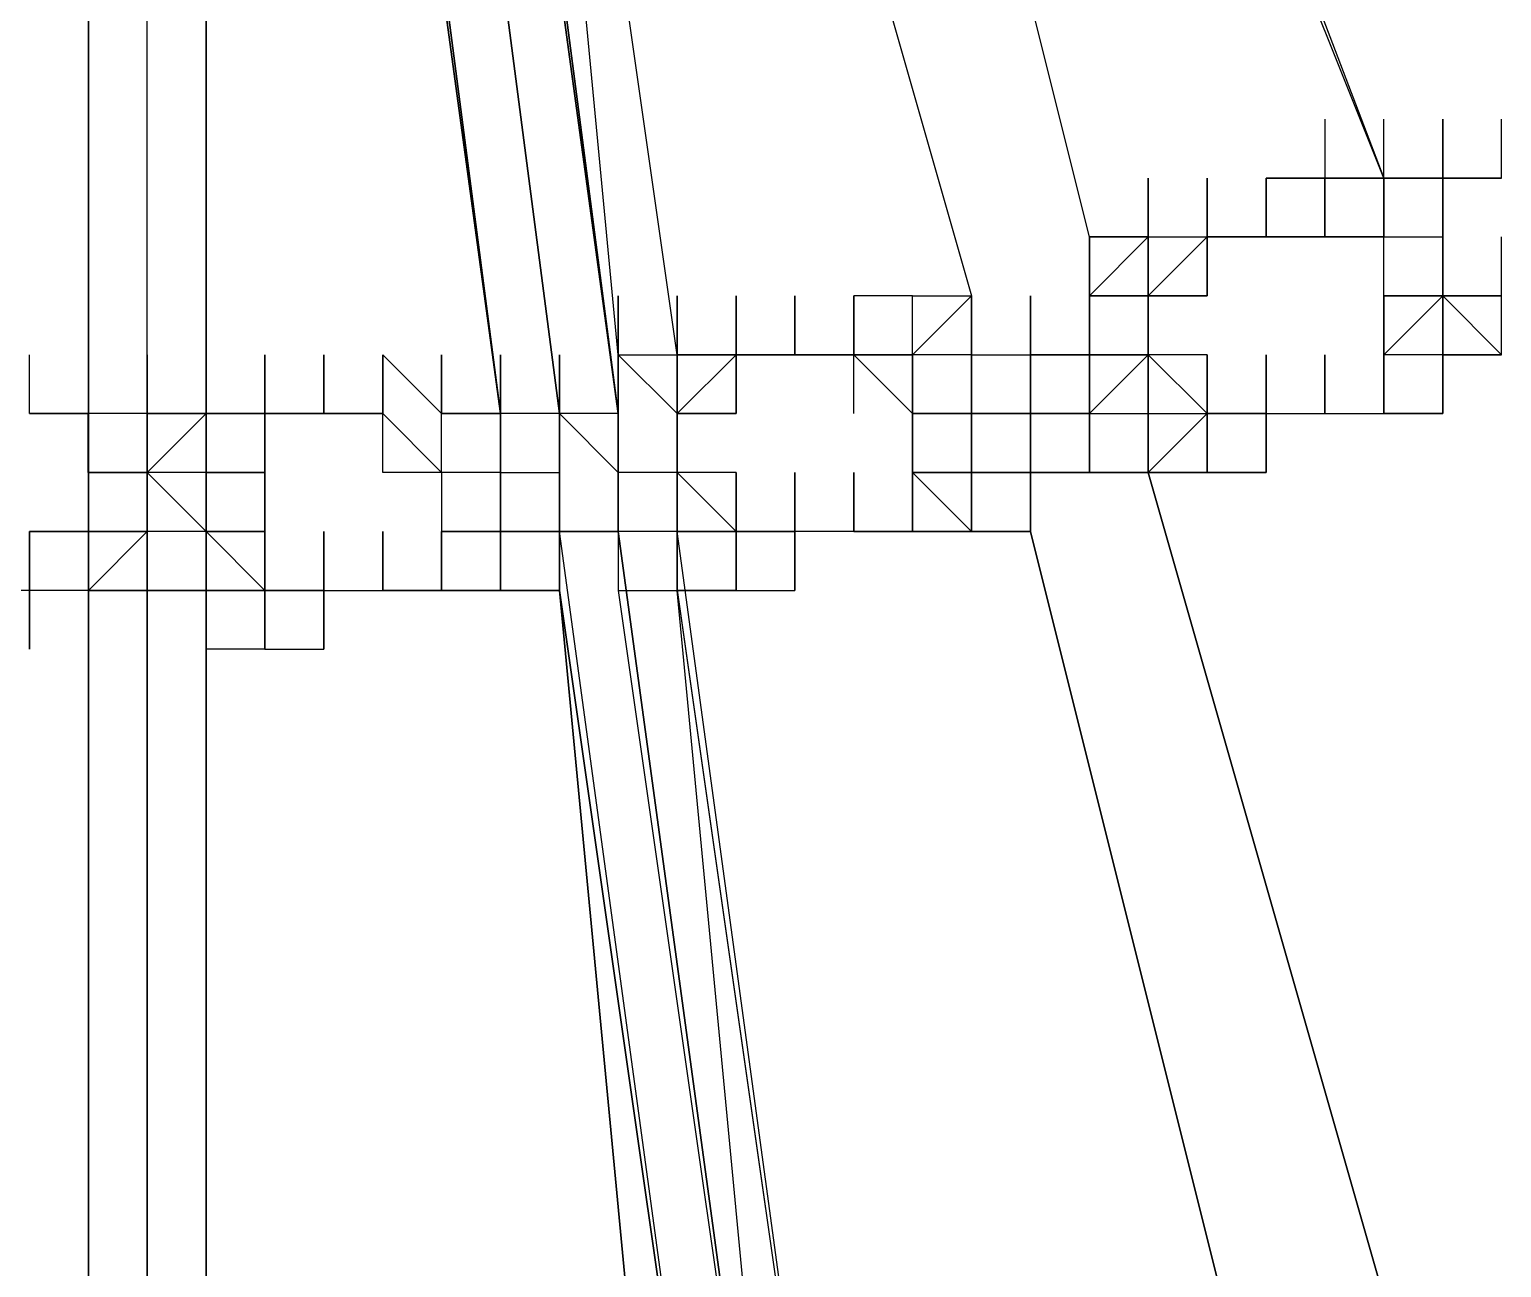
# Model space of a CAD drawing. Header units: inches. Extents: x 3324238 to 135265466, y -1036581 to 20094598.
# Drawn here: x 3353729.523 to 3353731.537, y -519031.833 to -519030.139 of the extents above; entities that cross this region are included whole.
import ezdxf

# ---------------------------------------------------------------- set-up
doc = ezdxf.new("R2010")
doc.units = ezdxf.units.IN
doc.header["$MEASUREMENT"] = 0
doc.layers.add('PDF_Geometry', color=7, linetype='Continuous')

msp = doc.modelspace()

# ---------------------------------------------------------------- linework, layer by layer
at = {"layer": 'PDF_Geometry', "lineweight": 25}
for points in [[(3353730.1671, -519028.4889), (3353730.1671, -519028.5695), (3353730.1671, -519028.6501), (3353730.0866, -519028.6501), (3353730.0866, -519028.7306), (3353730.0866, -519028.8112), (3353730.0866, -519028.8918), (3353730.3283, -519030.6643), (3353730.3283, -519030.5838), (3353730.4089, -519030.5838)], [(3353729.6032, -519028.7306), (3353729.6032, -519028.8112), (3353729.6032, -519028.7306), (3353729.6032, -519028.6501), (3353729.6837, -519028.6501), (3353729.7643, -519028.6501), (3353729.7643, -519028.7306), (3353729.7643, -519028.8112), (3353729.7643, -519028.7306), (3353729.7643, -519028.8112), (3353729.7643, -519028.7306), (3353729.8449, -519028.7306), (3353729.9254, -519028.7306), (3353729.8449, -519028.6501), (3353729.8449, -519028.7306), (3353729.8449, -519028.6501), (3353729.9254, -519028.6501), (3353729.9254, -519028.7306), (3353729.9254, -519028.8112), (3353729.9254, -519028.8918), (3353730.1671, -519030.6643), (3353730.1671, -519030.5838), (3353730.1671, -519030.6643), (3353729.9254, -519028.8918)], [(3353730.7311, -519028.6501), (3353731.3757, -519030.3421)], [(3353730.3283, -519030.5032), (3353730.3283, -519030.5838), (3353730.3283, -519030.5032), (3353730.3283, -519030.5838), (3353730.3283, -519030.6643), (3353730.3283, -519030.7449), (3353730.3283, -519030.6643), (3353730.3283, -519030.5838), (3353730.3283, -519030.6643), (3353730.0866, -519028.8918), (3353730.0866, -519028.8112), (3353730.006, -519028.8112), (3353730.006, -519028.7306)], [(3353731.5369, -519030.3421), (3353731.4563, -519030.3421), (3353731.3757, -519030.3421), (3353730.7311, -519028.7306)], [(3353729.6032, -519028.8112), (3353729.6032, -519030.6643)], [(3353729.9254, -519028.8112), (3353730.1671, -519030.6643), (3353730.1671, -519030.7449), (3353730.1671, -519030.8255), (3353730.1671, -519030.7449), (3353730.1671, -519030.8255), (3353730.2477, -519030.8255), (3353730.1671, -519030.8255), (3353730.2477, -519030.8255), (3353730.2477, -519030.7449), (3353730.2477, -519030.8255), (3353730.2477, -519030.7449), (3353730.2477, -519030.8255), (3353730.2477, -519030.7449), (3353730.2477, -519030.6643), (3353730.2477, -519030.7449), (3353730.2477, -519030.6643), (3353730.2477, -519030.5838), (3353730.2477, -519030.6643), (3353730.2477, -519030.7449), (3353730.2477, -519030.6643), (3353730.006, -519028.8112)], [(3353730.1671, -519030.6643), (3353729.9254, -519028.8112)], [(3353730.2477, -519030.6643), (3353730.2477, -519030.7449), (3353730.2477, -519030.6643), (3353730.006, -519028.8112)], [(3353730.3283, -519028.8112), (3353730.8117, -519030.5032), (3353730.8117, -519030.5838), (3353730.7311, -519030.5838), (3353730.7311, -519030.6643), (3353730.7311, -519030.7449), (3353730.7311, -519030.8255), (3353730.8117, -519030.8255), (3353730.8923, -519030.8255), (3353730.8923, -519030.7449), (3353730.8923, -519030.8255), (3353730.8923, -519030.7449), (3353730.8923, -519030.6643), (3353730.8923, -519030.5838), (3353730.8923, -519030.6643), (3353730.8923, -519030.7449), (3353730.9729, -519030.7449), (3353730.9729, -519030.6643), (3353730.9729, -519030.7449), (3353730.9729, -519030.6643), (3353731.0534, -519030.6643), (3353731.0534, -519030.7449), (3353730.9729, -519030.7449), (3353730.8923, -519030.7449), (3353730.8923, -519030.6643), (3353730.8923, -519030.5838), (3353730.8923, -519030.6643), (3353730.8923, -519030.7449), (3353730.8923, -519030.6643), (3353730.8923, -519030.7449), (3353730.8923, -519030.6643), (3353730.8117, -519030.6643), (3353730.8117, -519030.7449), (3353730.8117, -519030.8255), (3353730.7311, -519030.8255), (3353730.7311, -519030.7449), (3353730.7311, -519030.8255), (3353730.6506, -519030.8255), (3353730.57, -519030.8255), (3353730.57, -519030.9061), (3353730.57, -519030.8255), (3353730.57, -519030.9061), (3353730.57, -519030.8255), (3353730.4894, -519030.8255), (3353730.4894, -519030.9061), (3353730.4894, -519030.8255), (3353730.4894, -519030.7449), (3353730.4089, -519030.7449), (3353730.4089, -519030.8255), (3353730.4089, -519030.7449), (3353730.4089, -519030.6643), (3353730.4089, -519030.5838), (3353730.4089, -519030.6643), (3353730.4089, -519030.7449), (3353730.3283, -519030.7449), (3353730.3283, -519030.6643), (3353730.2477, -519030.6643), (3353730.006, -519028.8112)], [(3353730.006, -519028.8112), (3353730.2477, -519030.6643), (3353730.2477, -519030.7449), (3353730.2477, -519030.8255), (3353730.2477, -519030.7449), (3353730.2477, -519030.8255), (3353730.1671, -519030.8255), (3353730.1671, -519030.7449), (3353730.1671, -519030.8255), (3353730.1671, -519030.7449), (3353730.1671, -519030.6643), (3353730.1671, -519030.7449), (3353730.1671, -519030.6643), (3353730.1671, -519030.5838), (3353730.1671, -519030.6643), (3353730.0866, -519030.6643), (3353730.0866, -519030.5838)], [(3353730.0866, -519028.8112), (3353730.3283, -519030.6643), (3353730.3283, -519030.7449), (3353730.3283, -519030.8255), (3353730.3283, -519030.7449), (3353730.3283, -519030.8255), (3353730.3283, -519030.7449), (3353730.3283, -519030.8255), (3353730.3283, -519030.7449), (3353730.3283, -519030.8255), (3353730.2477, -519030.8255), (3353730.2477, -519030.9061), (3353730.2477, -519030.8255), (3353730.2477, -519030.7449), (3353730.2477, -519030.8255), (3353730.2477, -519030.9061), (3353730.2477, -519030.8255), (3353730.2477, -519030.9061), (3353730.2477, -519030.8255)], [(3353730.3283, -519030.6643), (3353730.0866, -519028.8112)], [(3353730.3283, -519028.8112), (3353730.8117, -519030.5032), (3353730.8117, -519030.5838), (3353730.8117, -519030.6643), (3353730.8117, -519030.5838), (3353730.8117, -519030.6643), (3353730.8117, -519030.5838), (3353730.8117, -519030.6643), (3353730.8117, -519030.5838), (3353730.8117, -519030.6643), (3353730.8923, -519030.6643), (3353730.8923, -519030.5838), (3353730.8923, -519030.5032)], [(3353730.7311, -519030.6643), (3353730.7311, -519030.5838), (3353730.7311, -519030.5032), (3353730.8117, -519030.5032), (3353730.8117, -519030.5838), (3353730.8117, -519030.5032), (3353730.8117, -519030.5838), (3353730.8117, -519030.6643), (3353730.8117, -519030.5838), (3353730.8117, -519030.5032), (3353730.8117, -519030.5838), (3353730.8923, -519030.5838), (3353730.9729, -519030.5838), (3353730.9729, -519030.6643), (3353730.9729, -519030.5838), (3353730.9729, -519030.5032), (3353730.9729, -519030.5838), (3353730.9729, -519030.5032), (3353730.9729, -519030.5838), (3353730.9729, -519030.5032), (3353730.9729, -519030.4226), (3353730.57, -519028.8112)], [(3353730.9729, -519030.5032), (3353730.9729, -519030.4226), (3353730.57, -519028.8112)], [(3353729.6032, -519030.6643), (3353729.6032, -519028.8918)], [(3353729.7643, -519028.8918), (3353729.7643, -519030.6643), (3353729.7643, -519030.7449), (3353729.7643, -519030.6643), (3353729.6837, -519030.7449), (3353729.6837, -519030.8255), (3353729.6837, -519030.9061), (3353729.6837, -519030.8255), (3353729.6837, -519030.9061), (3353729.6837, -519030.8255), (3353729.6837, -519030.9061), (3353729.6837, -519030.8255), (3353729.6837, -519030.7449), (3353729.6837, -519030.8255), (3353729.6837, -519030.906)], [(3353729.9254, -519030.8255), (3353729.9254, -519030.9061), (3353729.9254, -519030.8255), (3353729.9254, -519030.9061), (3353729.8449, -519030.9061), (3353729.8449, -519030.8255), (3353729.8449, -519030.9061), (3353729.8449, -519030.8255), (3353729.8449, -519030.9061), (3353729.8449, -519030.8255), (3353729.8449, -519030.9061), (3353729.8449, -519030.8255), (3353729.8449, -519030.9061), (3353729.9254, -519030.9061), (3353729.8449, -519030.9061), (3353729.7643, -519030.8255), (3353729.7643, -519030.9061), (3353729.7643, -519030.9866), (3353729.7643, -519030.9061), (3353729.7643, -519030.8255), (3353729.8449, -519030.8255), (3353729.7643, -519030.8255), (3353729.7643, -519030.9061), (3353729.6837, -519030.9061), (3353729.6837, -519030.8255), (3353729.6837, -519030.7449), (3353729.6837, -519030.6643), (3353729.6837, -519030.5838), (3353729.6837, -519030.6643), (3353729.6837, -519028.8918)], [(3353729.6837, -519030.8255), (3353729.6837, -519030.7449), (3353729.6837, -519030.6643), (3353729.6837, -519028.8918)], [(3353729.6837, -519030.6643), (3353729.6837, -519028.8918)], [(3353730.3283, -519030.5838), (3353730.1672, -519028.8918)], [(3353730.3283, -519030.5838), (3353730.1672, -519028.8918)], [(3353730.4089, -519030.5837), (3353730.1672, -519028.8918)], [(3353731.2951, -519030.2615), (3353731.2951, -519030.3421), (3353731.2951, -519030.4226), (3353731.2951, -519030.3421), (3353731.2951, -519030.4226), (3353731.2146, -519030.4226), (3353731.2146, -519030.3421), (3353731.2146, -519030.4226), (3353731.2146, -519030.3421), (3353731.2146, -519030.4226), (3353731.2146, -519030.3421), (3353731.2146, -519030.4226), (3353731.134, -519030.4226), (3353731.2146, -519030.4226), (3353731.2146, -519030.3421), (3353731.2951, -519030.3421), (3353731.2951, -519030.4226), (3353731.3757, -519030.4226), (3353731.3757, -519030.3421), (3353731.3757, -519030.4226)], [(3353731.3757, -519030.342), (3353731.3757, -519030.2615)], [(3353731.3757, -519030.3421), (3353731.3757, -519030.2615)], [(3353731.5369, -519030.5032), (3353731.4563, -519030.5032), (3353731.4563, -519030.4226), (3353731.4563, -519030.5032), (3353731.4563, -519030.4226), (3353731.4563, -519030.5032), (3353731.4563, -519030.4226), (3353731.4563, -519030.3421), (3353731.4563, -519030.2615), (3353731.4563, -519030.3421), (3353731.5369, -519030.3421)], [(3353731.5369, -519030.5838), (3353731.4563, -519030.5838), (3353731.4563, -519030.5032), (3353731.4563, -519030.4226), (3353731.4563, -519030.3421), (3353731.4563, -519030.2615), (3353731.4563, -519030.3421), (3353731.4563, -519030.4226), (3353731.4563, -519030.5032), (3353731.4563, -519030.4226), (3353731.4563, -519030.5032), (3353731.4563, -519030.4226), (3353731.4563, -519030.3421), (3353731.4563, -519030.2615), (3353731.4563, -519030.3421), (3353731.4563, -519030.2615), (3353731.4563, -519030.3421), (3353731.4563, -519030.2615), (3353731.4563, -519030.3421), (3353731.4563, -519030.2615), (3353731.4563, -519030.3421), (3353731.4563, -519030.4226), (3353731.4563, -519030.5032), (3353731.4563, -519030.4226), (3353731.4563, -519030.5032), (3353731.4563, -519030.4226), (3353731.4563, -519030.5032)], [(3353731.5369, -519030.3421), (3353731.5369, -519030.2615)], [(3353731.5369, -519030.342), (3353731.5369, -519030.2615)], [(3353731.5369, -519030.5032), (3353731.4563, -519030.5032), (3353731.4563, -519030.4226), (3353731.4563, -519030.5032), (3353731.3757, -519030.5032), (3353731.3757, -519030.5838), (3353731.3757, -519030.5032), (3353731.3757, -519030.5838), (3353731.4563, -519030.5032), (3353731.4563, -519030.5838), (3353731.3757, -519030.5838), (3353731.3757, -519030.5032), (3353731.3757, -519030.5838), (3353731.3757, -519030.6643), (3353731.3757, -519030.5838), (3353731.3757, -519030.5032), (3353731.3757, -519030.4226), (3353731.2951, -519030.4226), (3353731.2951, -519030.342), (3353731.2951, -519030.4226), (3353731.2951, -519030.3421), (3353731.2146, -519030.3421), (3353731.2146, -519030.4226), (3353731.2146, -519030.3421), (3353731.2146, -519030.4226), (3353731.134, -519030.4226), (3353731.134, -519030.3421), (3353731.134, -519030.4226), (3353731.134, -519030.3421), (3353731.134, -519030.4226), (3353731.134, -519030.3421), (3353731.134, -519030.4226), (3353731.134, -519030.5032), (3353731.0534, -519030.5032), (3353731.0534, -519030.5838), (3353731.0534, -519030.5032), (3353731.0534, -519030.5838), (3353731.0534, -519030.5032), (3353731.0534, -519030.5838), (3353731.0534, -519030.6643), (3353731.0534, -519030.7449), (3353731.0534, -519030.6643), (3353731.0534, -519030.7449), (3353731.0534, -519030.6643), (3353731.0534, -519030.7449), (3353731.0534, -519030.6643), (3353731.0534, -519030.7449), (3353731.0534, -519030.6643), (3353731.134, -519030.6643), (3353731.134, -519030.5838), (3353731.0534, -519030.5838), (3353730.9729, -519030.5838), (3353730.9729, -519030.6643), (3353730.9729, -519030.5838), (3353730.9729, -519030.5032)], [(3353731.0534, -519030.5838), (3353731.0534, -519030.5032), (3353731.0534, -519030.5838), (3353731.0534, -519030.5032), (3353731.0534, -519030.5838), (3353731.0534, -519030.5032), (3353730.9729, -519030.5032), (3353730.9729, -519030.5838), (3353730.9729, -519030.6643), (3353730.9729, -519030.7449), (3353730.9729, -519030.6643), (3353730.9729, -519030.5838), (3353730.9729, -519030.5032), (3353730.9729, -519030.5838), (3353730.9729, -519030.6643), (3353730.9729, -519030.5838), (3353730.9729, -519030.6643), (3353730.9729, -519030.5838), (3353730.9729, -519030.6643), (3353730.9729, -519030.7449), (3353731.0534, -519030.7449), (3353731.0534, -519030.6643), (3353731.0534, -519030.5838), (3353731.0534, -519030.5032), (3353731.0534, -519030.4226), (3353731.0534, -519030.3421), (3353731.0534, -519030.4226), (3353731.134, -519030.4226), (3353731.134, -519030.3421), (3353731.134, -519030.4226), (3353731.134, -519030.3421), (3353731.134, -519030.4226), (3353731.0534, -519030.5032), (3353731.0534, -519030.5838), (3353731.0534, -519030.5032), (3353731.0534, -519030.5838), (3353730.9729, -519030.5838), (3353730.9729, -519030.6643), (3353731.0534, -519030.6643), (3353731.0534, -519030.7449), (3353731.134, -519030.6643), (3353731.2146, -519030.6643), (3353731.2146, -519030.5838), (3353731.2146, -519030.6643), (3353731.134, -519030.6643), (3353731.2146, -519030.6643), (3353731.2146, -519030.5838), (3353731.2146, -519030.6643), (3353731.2146, -519030.5838)], [(3353731.134, -519030.4226), (3353731.134, -519030.342)], [(3353731.134, -519030.4226), (3353731.134, -519030.342)], [(3353731.134, -519030.4226), (3353731.134, -519030.3421)], [(3353731.2146, -519030.4226), (3353731.2951, -519030.4226), (3353731.2146, -519030.4226), (3353731.2146, -519030.3421)], [(3353731.2951, -519030.3421), (3353731.3757, -519030.3421), (3353731.2951, -519030.3421)], [(3353731.2951, -519030.4226), (3353731.2951, -519030.3421)], [(3353731.2951, -519030.4226), (3353731.2951, -519030.3421)], [(3353731.3757, -519030.5032), (3353731.4563, -519030.5032), (3353731.4563, -519030.4226), (3353731.4563, -519030.5032), (3353731.4563, -519030.4226), (3353731.4563, -519030.3421)], [(3353731.4563, -519030.4226), (3353731.4563, -519030.3421)], [(3353730.9729, -519030.5032), (3353730.9729, -519030.4226), (3353730.9729, -519030.5032), (3353730.9729, -519030.4226), (3353730.9729, -519030.5032), (3353731.0534, -519030.5032), (3353731.134, -519030.5032), (3353731.0534, -519030.5032), (3353731.0534, -519030.4226), (3353731.0534, -519030.5032), (3353731.0534, -519030.5838), (3353730.9729, -519030.6643), (3353730.8923, -519030.6643), (3353730.8923, -519030.5838), (3353730.8923, -519030.6643), (3353730.8923, -519030.7449), (3353730.8923, -519030.6643), (3353730.8923, -519030.5838), (3353730.8923, -519030.6643), (3353730.9729, -519030.6643), (3353730.9729, -519030.5838), (3353730.9729, -519030.6643), (3353730.9729, -519030.5838), (3353730.8923, -519030.5838), (3353730.9729, -519030.5838), (3353730.9729, -519030.5032), (3353730.9729, -519030.5838), (3353730.9729, -519030.6643), (3353730.9729, -519030.5838), (3353730.9729, -519030.5032), (3353731.0534, -519030.4226), (3353731.0534, -519030.5032), (3353730.9729, -519030.5032), (3353730.9729, -519030.4226), (3353730.9729, -519030.5032), (3353730.9729, -519030.5838), (3353730.8923, -519030.5838), (3353730.9729, -519030.5838), (3353731.0534, -519030.5838), (3353731.0534, -519030.5032), (3353731.0534, -519030.4226), (3353731.0534, -519030.5032), (3353731.0534, -519030.4226)], [(3353731.0534, -519030.4226), (3353730.9729, -519030.4226), (3353731.0534, -519030.4226)], [(3353730.9729, -519030.5032), (3353730.9729, -519030.4226)], [(3353730.9729, -519030.5032), (3353730.9729, -519030.4226)], [(3353731.0534, -519030.5032), (3353731.0534, -519030.4226)], [(3353731.0534, -519030.5032), (3353731.0534, -519030.4226)], [(3353731.134, -519030.5032), (3353731.134, -519030.4226)], [(3353731.3757, -519030.5032), (3353731.3757, -519030.4226), (3353731.4563, -519030.4226), (3353731.4563, -519030.5032)], [(3353731.5369, -519030.5032), (3353731.5369, -519030.4226)], [(3353731.5369, -519030.5838), (3353731.5369, -519030.5032), (3353731.5369, -519030.4226)], [(3353731.5369, -519030.5032), (3353731.5369, -519030.4226)], [(3353730.8117, -519030.6643), (3353730.8117, -519030.5838), (3353730.8117, -519030.5032), (3353730.7311, -519030.5838), (3353730.7311, -519030.5032), (3353730.6506, -519030.5032), (3353730.6506, -519030.5838), (3353730.57, -519030.5838), (3353730.4894, -519030.5838), (3353730.4089, -519030.5838), (3353730.4089, -519030.6643), (3353730.4089, -519030.7449), (3353730.4089, -519030.6643), (3353730.4089, -519030.7449), (3353730.4089, -519030.6643), (3353730.4089, -519030.7449), (3353730.4089, -519030.6643), (3353730.4089, -519030.7449), (3353730.4089, -519030.6643), (3353730.4089, -519030.7449), (3353730.4089, -519030.6643), (3353730.4089, -519030.7449), (3353730.4089, -519030.6643), (3353730.4089, -519030.7449), (3353730.4089, -519030.6643), (3353730.4089, -519030.7449), (3353730.4089, -519030.8255), (3353730.4089, -519030.7449), (3353730.4089, -519030.8255), (3353730.3283, -519030.8255), (3353730.3283, -519030.7449), (3353730.3283, -519030.6643), (3353730.2477, -519030.6643), (3353730.2477, -519030.7449), (3353730.2477, -519030.6643), (3353730.2477, -519030.7449), (3353730.2477, -519030.8255), (3353730.1671, -519030.8255), (3353730.1671, -519030.9061), (3353730.1671, -519030.8255), (3353730.0866, -519030.8255), (3353730.1672, -519030.8255), (3353730.1672, -519030.906)], [(3353730.4089, -519030.5032), (3353730.4089, -519030.5838), (3353730.4089, -519030.5032), (3353730.4089, -519030.5838), (3353730.4089, -519030.5032), (3353730.4089, -519030.5838), (3353730.4089, -519030.6643), (3353730.4894, -519030.6643), (3353730.4894, -519030.5838), (3353730.4089, -519030.5838), (3353730.4894, -519030.5838), (3353730.4894, -519030.6643), (3353730.4894, -519030.5838), (3353730.4894, -519030.6643), (3353730.4089, -519030.6643), (3353730.4089, -519030.7449), (3353730.4089, -519030.8255), (3353730.4089, -519030.7449)], [(3353730.4089, -519030.5838), (3353730.4089, -519030.5032)], [(3353730.4089, -519030.5838), (3353730.4089, -519030.5032)], [(3353730.4089, -519030.5837), (3353730.4089, -519030.5032)], [(3353730.4089, -519030.5838), (3353730.4089, -519030.5032)], [(3353730.4894, -519030.5838), (3353730.4894, -519030.5032)], [(3353730.4894, -519030.5838), (3353730.4894, -519030.5032)], [(3353730.4894, -519030.5838), (3353730.4894, -519030.5032)], [(3353730.4894, -519030.5838), (3353730.4894, -519030.5032)], [(3353730.4894, -519030.5838), (3353730.4894, -519030.5032)], [(3353730.4894, -519030.5838), (3353730.4894, -519030.5032)], [(3353730.4894, -519030.5838), (3353730.4894, -519030.5032)], [(3353730.4894, -519030.5838), (3353730.4894, -519030.5032)], [(3353730.6506, -519030.6643), (3353730.6506, -519030.5838), (3353730.57, -519030.5838), (3353730.57, -519030.5032), (3353730.57, -519030.5838), (3353730.6506, -519030.5838), (3353730.6506, -519030.5032), (3353730.6506, -519030.5838), (3353730.6506, -519030.5032), (3353730.6506, -519030.5838), (3353730.7311, -519030.6643), (3353730.7311, -519030.7449), (3353730.7311, -519030.8255), (3353730.7311, -519030.7449), (3353730.7311, -519030.8255), (3353730.7311, -519030.7449), (3353730.8117, -519030.8255), (3353730.8117, -519030.7449)], [(3353730.57, -519030.5838), (3353730.57, -519030.5032)], [(3353730.57, -519030.5837), (3353730.57, -519030.5032)], [(3353730.57, -519030.5838), (3353730.57, -519030.5032)], [(3353730.7312, -519030.6643), (3353730.7312, -519030.5838), (3353730.6506, -519030.5838), (3353730.6506, -519030.5032), (3353730.6506, -519030.5838), (3353730.6506, -519030.5032)], [(3353730.8117, -519030.5032), (3353730.8117, -519030.5838), (3353730.8923, -519030.5838), (3353730.8923, -519030.5032), (3353730.8923, -519030.5838), (3353730.8923, -519030.5032), (3353730.8923, -519030.5838), (3353730.8923, -519030.6643), (3353730.8117, -519030.6643), (3353730.8117, -519030.7449), (3353730.7311, -519030.7449), (3353730.8117, -519030.8255), (3353730.7311, -519030.8255), (3353730.7311, -519030.7449), (3353730.7311, -519030.6643), (3353730.8117, -519030.6643), (3353730.8923, -519030.6643), (3353730.8923, -519030.5838), (3353730.8923, -519030.5032), (3353730.8923, -519030.5838), (3353730.8923, -519030.5032), (3353730.8923, -519030.5838), (3353730.8923, -519030.6643), (3353730.8923, -519030.7449), (3353730.8117, -519030.7449)], [(3353730.7311, -519030.6643), (3353730.7311, -519030.5838), (3353730.7311, -519030.5032)], [(3353730.8923, -519030.6643), (3353730.8923, -519030.5837), (3353730.8923, -519030.5032)], [(3353730.8923, -519030.5838), (3353730.8923, -519030.5032)], [(3353730.8923, -519030.5838), (3353730.8923, -519030.5032)], [(3353730.8923, -519030.5838), (3353730.8923, -519030.5032)], [(3353730.8923, -519030.5838), (3353730.8923, -519030.5032)], [(3353731.0534, -519030.5032), (3353730.9729, -519030.5032)], [(3353731.5369, -519032.4369), (3353731.0534, -519030.7449), (3353731.134, -519030.7449), (3353731.0534, -519030.7449), (3353731.0534, -519030.6643), (3353731.0534, -519030.5838), (3353731.0534, -519030.5032), (3353731.0534, -519030.5838), (3353731.0534, -519030.6643), (3353731.0534, -519030.5838), (3353731.0534, -519030.5032)], [(3353731.0534, -519030.5838), (3353731.0534, -519030.5032)], [(3353731.134, -519030.5032), (3353731.0534, -519030.5032), (3353731.134, -519030.5032)], [(3353731.0534, -519030.5838), (3353731.0534, -519030.5032)], [(3353731.0534, -519030.5838), (3353731.0534, -519030.5032), (3353731.0534, -519030.5838), (3353731.0534, -519030.5032)], [(3353731.0534, -519030.5838), (3353731.0534, -519030.5032)], [(3353731.3757, -519030.5838), (3353731.3757, -519030.5032)], [(3353731.5369, -519030.5838), (3353731.4563, -519030.5032), (3353731.5369, -519030.5838)], [(3353731.5369, -519030.5032), (3353731.4563, -519030.5032), (3353731.5369, -519030.5032)], [(3353729.5226, -519030.8255), (3353729.6032, -519030.8255), (3353729.6032, -519030.9061), (3353729.6032, -519030.8255), (3353729.6032, -519030.7449), (3353729.6032, -519030.8255), (3353729.6032, -519030.9061), (3353729.6032, -519030.8255), (3353729.6032, -519030.9061), (3353729.6032, -519030.8255), (3353729.6032, -519030.7449), (3353729.6032, -519030.6643), (3353729.6032, -519030.5837), (3353729.6032, -519030.6643), (3353729.6032, -519030.7449), (3353729.6032, -519030.8255), (3353729.6032, -519030.9061), (3353729.6032, -519032.6786), (3353729.6032, -519030.9061), (3353729.6032, -519030.8255), (3353729.6032, -519030.7449), (3353729.6032, -519030.8255), (3353729.6032, -519030.7449), (3353729.6032, -519030.8255), (3353729.6032, -519030.7449), (3353729.6032, -519030.8255), (3353729.6032, -519030.7449), (3353729.6032, -519030.8255), (3353729.6032, -519030.7449), (3353729.6032, -519030.8255), (3353729.6032, -519030.9061), (3353729.6032, -519032.6786)], [(3353729.5226, -519030.6643), (3353729.5226, -519030.5837)], [(3353729.5226, -519030.8255), (3353729.6032, -519030.8255), (3353729.6032, -519030.7449), (3353729.6032, -519030.8255), (3353729.6032, -519030.7449), (3353729.6032, -519030.8255), (3353729.6032, -519030.7449), (3353729.6032, -519030.8255), (3353729.6032, -519030.7449), (3353729.6032, -519030.6643), (3353729.6032, -519030.5838), (3353729.6032, -519030.6643), (3353729.6032, -519030.7449), (3353729.6032, -519030.6643), (3353729.6032, -519030.7449), (3353729.6032, -519030.6643), (3353729.5226, -519030.6643)], [(3353729.6032, -519030.6643), (3353729.6032, -519030.5838)], [(3353729.6032, -519030.6643), (3353729.6032, -519030.5838)], [(3353729.6032, -519030.8255), (3353729.6032, -519030.7449), (3353729.6032, -519030.8255), (3353729.6032, -519030.7449), (3353729.6032, -519030.6643), (3353729.6032, -519030.5838)], [(3353729.6837, -519030.7449), (3353729.6837, -519030.6643), (3353729.6837, -519030.7449), (3353729.6837, -519030.8255), (3353729.6837, -519030.7449), (3353729.6837, -519030.6643), (3353729.7643, -519030.6643), (3353729.7643, -519030.5838), (3353729.7643, -519030.6643), (3353729.7643, -519030.7449), (3353729.8449, -519030.7449), (3353729.8449, -519030.8255), (3353729.8449, -519030.7449), (3353729.8449, -519030.6643), (3353729.8449, -519030.5838), (3353729.8449, -519030.6643), (3353729.8449, -519030.5838), (3353729.8449, -519030.6643), (3353729.8449, -519030.5838), (3353729.8449, -519030.6643), (3353729.8449, -519030.5838), (3353729.8449, -519030.6643), (3353729.8449, -519030.5838), (3353729.8449, -519030.6643), (3353729.9254, -519030.6643), (3353729.8449, -519030.6643), (3353729.7643, -519030.6643), (3353729.8449, -519030.6643), (3353729.7643, -519030.6643), (3353729.7643, -519030.5838), (3353729.7643, -519030.6643), (3353729.7643, -519030.5838), (3353729.7643, -519030.6643), (3353729.7643, -519030.5838), (3353729.7643, -519030.6643), (3353729.8449, -519030.6643), (3353729.9254, -519030.6643), (3353729.9254, -519030.5838)], [(3353729.6837, -519030.6643), (3353729.6837, -519030.5838)], [(3353729.6837, -519030.6643), (3353729.6837, -519030.5838)], [(3353729.6837, -519030.6643), (3353729.6837, -519030.5838)], [(3353729.8449, -519030.5838), (3353729.8449, -519030.6643), (3353729.8449, -519030.7449), (3353729.7643, -519030.7449), (3353729.7643, -519030.6643), (3353729.7643, -519030.5838)], [(3353729.7643, -519030.6643), (3353729.7643, -519030.5838)], [(3353729.7643, -519030.6643), (3353729.7643, -519030.5838)], [(3353729.7643, -519030.6643), (3353729.7643, -519030.5838)], [(3353729.7643, -519030.6643), (3353729.7643, -519030.5838)], [(3353729.8449, -519030.6643), (3353729.8449, -519030.5837)], [(3353730.0866, -519030.5838), (3353730.0866, -519030.6643), (3353730.1671, -519030.6643), (3353730.0866, -519030.6643), (3353730.006, -519030.5838), (3353730.006, -519030.6643), (3353729.9254, -519030.6643), (3353729.9254, -519030.5838), (3353729.9254, -519030.6643), (3353729.9254, -519030.5838), (3353729.9254, -519030.6643), (3353729.9254, -519030.5838)], [(3353729.9254, -519030.6643), (3353729.9254, -519030.5838)], [(3353729.9254, -519030.6643), (3353729.9254, -519030.5838)], [(3353729.9254, -519030.6643), (3353729.9254, -519030.5838)], [(3353729.9254, -519030.6643), (3353729.9254, -519030.5838)], [(3353729.9254, -519030.6643), (3353729.9254, -519030.5838)], [(3353730.006, -519030.5838), (3353730.006, -519030.6643), (3353730.006, -519030.5838)], [(3353730.006, -519030.6643), (3353730.006, -519030.5838)], [(3353730.006, -519030.6643), (3353730.006, -519030.5838)], [(3353730.1671, -519030.7449), (3353730.2477, -519030.7449), (3353730.2477, -519030.6643), (3353730.2477, -519030.7449), (3353730.2477, -519030.6643), (3353730.2477, -519030.5838), (3353730.2477, -519030.6643), (3353730.2477, -519030.5838), (3353730.2477, -519030.6643)], [(3353730.1671, -519030.6643), (3353730.1671, -519030.5838)], [(3353730.1671, -519030.6643), (3353730.1671, -519030.5838)], [(3353730.1671, -519030.6643), (3353730.1671, -519030.5838)], [(3353730.1671, -519030.6643), (3353730.1671, -519030.5838)], [(3353730.1671, -519030.6643), (3353730.1671, -519030.5838)], [(3353730.1671, -519030.6643), (3353730.1671, -519030.5838)], [(3353730.1672, -519030.6643), (3353730.1672, -519030.5838)], [(3353730.1672, -519030.6643), (3353730.1672, -519030.5838)], [(3353730.2477, -519030.6643), (3353730.2477, -519030.5837)], [(3353730.2477, -519030.6643), (3353730.2477, -519030.5837)], [(3353730.2477, -519030.6643), (3353730.2477, -519030.5838)], [(3353730.2477, -519030.6643), (3353730.2477, -519030.5838)], [(3353730.4089, -519030.7449), (3353730.4089, -519030.6643), (3353730.3283, -519030.5837)], [(3353730.3283, -519030.6643), (3353730.3283, -519030.5837)], [(3353730.3283, -519030.6643), (3353730.3283, -519030.5838)], [(3353730.3283, -519030.6643), (3353730.3283, -519030.5838)], [(3353730.3283, -519030.6643), (3353730.3283, -519030.5838)], [(3353730.3283, -519030.6643), (3353730.3283, -519030.5838)], [(3353730.3283, -519030.7449), (3353730.3283, -519030.6643), (3353730.3283, -519030.5838)], [(3353730.3283, -519030.6643), (3353730.3283, -519030.5838)], [(3353730.4089, -519030.6643), (3353730.4089, -519030.7449), (3353730.4089, -519030.6643), (3353730.4894, -519030.5838), (3353730.57, -519030.5838), (3353730.4894, -519030.5838)], [(3353730.4894, -519030.5838), (3353730.57, -519030.5838), (3353730.4894, -519030.5838)], [(3353730.6506, -519030.5838), (3353730.7311, -519030.5838), (3353730.6506, -519030.5838)], [(3353730.8117, -519030.6643), (3353730.8117, -519030.5838)], [(3353731.0535, -519030.6643), (3353731.0535, -519030.5838), (3353731.134, -519030.6643)], [(3353731.134, -519030.6643), (3353731.134, -519030.5838)], [(3353731.134, -519030.6643), (3353731.134, -519030.5838)], [(3353731.134, -519030.6643), (3353731.134, -519030.5838)], [(3353731.134, -519030.6643), (3353731.134, -519030.5838)], [(3353731.134, -519030.6643), (3353731.134, -519030.5838)], [(3353731.134, -519030.6643), (3353731.134, -519030.5838)], [(3353731.134, -519030.6643), (3353731.134, -519030.5838)], [(3353731.134, -519030.6643), (3353731.134, -519030.5838)], [(3353731.134, -519030.6643), (3353731.134, -519030.5838)], [(3353731.2146, -519030.6643), (3353731.2146, -519030.5838)], [(3353731.2146, -519030.6643), (3353731.2146, -519030.5838)], [(3353731.2951, -519030.6643), (3353731.2951, -519030.5838)], [(3353731.2951, -519030.6643), (3353731.2951, -519030.5838)], [(3353731.2951, -519030.6643), (3353731.2951, -519030.5838)], [(3353731.2951, -519030.6643), (3353731.2951, -519030.5838)], [(3353731.4563, -519030.5838), (3353731.3757, -519030.5838)], [(3353731.3757, -519030.6643), (3353731.3757, -519030.5838)], [(3353731.5369, -519030.5838), (3353731.4563, -519030.5838)], [(3353731.4563, -519030.5838), (3353731.5369, -519030.5838)], [(3353729.6032, -519030.9061), (3353729.6032, -519030.8255), (3353729.6032, -519030.7449), (3353729.6032, -519030.8255), (3353729.6032, -519030.7449), (3353729.6032, -519030.8255), (3353729.6032, -519030.7449), (3353729.6032, -519030.6643), (3353729.6032, -519030.7449), (3353729.6032, -519030.8255), (3353729.6032, -519030.9061), (3353729.5226, -519030.9061), (3353729.5226, -519030.9866), (3353729.5226, -519030.9061), (3353729.5226, -519030.8255), (3353729.5226, -519030.9061), (3353729.442, -519030.9061), (3353729.3614, -519030.9061)], [(3353729.5226, -519030.6643), (3353729.6032, -519030.6643)], [(3353729.6031, -519030.7449), (3353729.6031, -519030.6643)], [(3353729.6032, -519030.7449), (3353729.6032, -519030.6643)], [(3353729.6032, -519030.7449), (3353729.6032, -519030.6643)], [(3353729.6837, -519030.6643), (3353729.6032, -519030.6643)], [(3353729.6032, -519030.8255), (3353729.6032, -519030.7449), (3353729.6032, -519030.6643)], [(3353729.6032, -519030.7449), (3353729.6032, -519030.6643)], [(3353729.6032, -519030.7449), (3353729.6032, -519030.6643)], [(3353729.6032, -519030.6643), (3353729.6032, -519030.7449)], [(3353729.6032, -519030.7449), (3353729.6032, -519030.6643)], [(3353729.6032, -519030.7449), (3353729.6032, -519030.6643), (3353729.6032, -519030.7449)], [(3353729.6032, -519030.7449), (3353729.6032, -519030.6643)], [(3353729.6837, -519032.6786), (3353729.6837, -519030.9061), (3353729.6837, -519032.6786), (3353729.6837, -519030.9061), (3353729.6837, -519030.8255), (3353729.6837, -519030.7449), (3353729.6837, -519030.6643)], [(3353729.6837, -519030.7449), (3353729.6837, -519030.6643)], [(3353729.6837, -519030.8255), (3353729.6837, -519030.7449), (3353729.6837, -519030.6643)], [(3353729.6837, -519030.7449), (3353729.6837, -519030.6643)], [(3353729.6837, -519030.7449), (3353729.6837, -519030.6643)], [(3353729.7643, -519030.6643), (3353729.6837, -519030.7449)], [(3353729.6837, -519030.7449), (3353729.6837, -519030.6643)], [(3353729.6837, -519030.7449), (3353729.6837, -519030.6643)], [(3353729.6837, -519030.7449), (3353729.6837, -519030.6643)], [(3353729.6837, -519030.7449), (3353729.6837, -519030.6643)], [(3353729.6837, -519030.7449), (3353729.6837, -519030.6643)], [(3353729.6837, -519030.7449), (3353729.6837, -519030.6643)], [(3353729.6837, -519030.7449), (3353729.6837, -519030.6643)], [(3353729.6837, -519030.7449), (3353729.6837, -519030.6643)], [(3353729.6837, -519030.7449), (3353729.6837, -519030.6643)], [(3353729.6837, -519030.7449), (3353729.6837, -519030.6643)], [(3353729.6837, -519030.6643), (3353729.6837, -519030.7449)], [(3353729.7643, -519030.6643), (3353729.6837, -519030.6643)], [(3353729.7643, -519030.7449), (3353729.7643, -519030.6643)], [(3353729.7643, -519030.7449), (3353729.7643, -519030.6643)], [(3353729.7643, -519030.8255), (3353729.7643, -519030.7449), (3353729.7643, -519030.6643)], [(3353729.7643, -519030.7449), (3353729.7643, -519030.6643)], [(3353729.7643, -519030.7449), (3353729.7643, -519030.6643)], [(3353729.7643, -519030.6643), (3353729.7643, -519030.7449)], [(3353729.7643, -519030.7449), (3353729.7643, -519030.6643)], [(3353729.7643, -519030.7449), (3353729.7643, -519030.6643)], [(3353729.7643, -519030.7449), (3353729.7643, -519030.6643)], [(3353729.7643, -519030.7449), (3353729.7643, -519030.6643)], [(3353729.7643, -519030.7449), (3353729.7643, -519030.6643)], [(3353729.9254, -519030.6643), (3353729.8449, -519030.6643), (3353729.9254, -519030.6643)], [(3353729.9254, -519030.6643), (3353729.8449, -519030.6643)], [(3353730.006, -519030.6643), (3353729.9254, -519030.6643)], [(3353730.006, -519030.6643), (3353729.9254, -519030.6643)], [(3353730.006, -519030.6643), (3353730.0866, -519030.7449)], [(3353730.0866, -519030.6643), (3353730.1671, -519030.6643)], [(3353730.0866, -519030.7449), (3353730.0866, -519030.6643)], [(3353730.1671, -519030.8255), (3353730.1671, -519030.7449), (3353730.1671, -519030.6643)], [(3353730.57, -519032.598), (3353730.3283, -519030.8255), (3353730.3283, -519030.7449), (3353730.2477, -519030.6643), (3353730.1671, -519030.6643), (3353730.1671, -519030.7449), (3353730.1671, -519030.8255), (3353730.1671, -519030.7449), (3353730.1671, -519030.8255), (3353730.1671, -519030.7449), (3353730.1671, -519030.8255), (3353730.1671, -519030.9061), (3353730.2477, -519030.9061), (3353730.2477, -519030.8255), (3353730.2477, -519030.9061), (3353730.2477, -519030.8255), (3353730.2477, -519030.9061), (3353730.2477, -519030.8255), (3353730.2477, -519030.9061), (3353730.4894, -519032.598), (3353730.2477, -519030.9061), (3353730.1671, -519030.9061), (3353730.2477, -519030.9061), (3353730.2477, -519030.8255), (3353730.2477, -519030.7449), (3353730.2477, -519030.8255), (3353730.3283, -519030.8255), (3353730.3283, -519030.7449), (3353730.3283, -519030.6643), (3353730.3283, -519030.7449), (3353730.3283, -519030.8255), (3353730.57, -519032.598), (3353730.3283, -519030.8255), (3353730.3283, -519030.9061), (3353730.4089, -519030.9061), (3353730.4089, -519030.8255), (3353730.4089, -519030.7449), (3353730.4089, -519030.8255), (3353730.4894, -519030.8255), (3353730.4089, -519030.7449), (3353730.3283, -519030.7449), (3353730.3283, -519030.8255), (3353730.3283, -519030.9061), (3353730.57, -519032.598), (3353730.4089, -519030.9061), (3353730.6506, -519032.598), (3353730.4089, -519030.8255), (3353730.4089, -519030.9061), (3353730.4089, -519030.8255), (3353730.4089, -519030.9061), (3353730.4089, -519030.8255), (3353730.4089, -519030.9061), (3353730.4089, -519030.8255), (3353730.4089, -519030.9061), (3353730.4089, -519030.8255), (3353730.4089, -519030.9061), (3353730.4089, -519030.8255), (3353730.4089, -519030.9061), (3353730.6506, -519032.598)], [(3353730.2477, -519030.7449), (3353730.2477, -519030.6643), (3353730.2477, -519030.7449), (3353730.2477, -519030.6643), (3353730.1671, -519030.6643)], [(3353730.3283, -519030.8255), (3353730.3283, -519030.7449), (3353730.3283, -519030.6643)], [(3353730.3283, -519030.7449), (3353730.3283, -519030.6643)], [(3353730.3283, -519030.7449), (3353730.3283, -519030.6643)], [(3353730.3283, -519030.7449), (3353730.3283, -519030.6643)], [(3353730.4089, -519030.8255), (3353730.4089, -519030.7449), (3353730.4089, -519030.6643)], [(3353730.4894, -519030.9061), (3353730.4894, -519030.8255), (3353730.57, -519030.8255), (3353730.4894, -519030.8255), (3353730.4089, -519030.8255), (3353730.4089, -519030.7449), (3353730.4089, -519030.8255), (3353730.4089, -519030.7449), (3353730.4089, -519030.6643), (3353730.4089, -519030.7449), (3353730.4089, -519030.6643), (3353730.4089, -519030.7449), (3353730.4089, -519030.6643), (3353730.4089, -519030.7449), (3353730.4089, -519030.8255)], [(3353730.4089, -519030.7449), (3353730.4089, -519030.6643)], [(3353730.7311, -519030.7449), (3353730.7311, -519030.6643)], [(3353730.8117, -519030.6643), (3353730.7311, -519030.6643)], [(3353730.8117, -519030.7449), (3353730.8117, -519030.6643), (3353730.8117, -519030.7449)], [(3353730.9729, -519030.7449), (3353730.9729, -519030.6643), (3353730.9729, -519030.7449)], [(3353730.9729, -519030.7449), (3353730.9729, -519030.6643)], [(3353731.0534, -519030.7449), (3353731.0534, -519030.6643)], [(3353731.134, -519030.7449), (3353731.134, -519030.6643), (3353731.134, -519030.7449), (3353731.134, -519030.6643), (3353731.134, -519030.7449), (3353731.0534, -519030.7449), (3353731.5369, -519032.4369), (3353731.5369, -519032.3563)], [(3353731.0535, -519030.7449), (3353731.0535, -519030.6643)], [(3353731.134, -519030.6643), (3353731.2146, -519030.6643), (3353731.134, -519030.6643)], [(3353731.134, -519030.6643), (3353731.2146, -519030.6643)], [(3353731.2146, -519030.6643), (3353731.2146, -519030.7449)], [(3353731.2146, -519030.6643), (3353731.2951, -519030.6643)], [(3353731.2146, -519030.7449), (3353731.2146, -519030.6643)], [(3353731.2146, -519030.6643), (3353731.2951, -519030.6643)], [(3353731.2951, -519030.6643), (3353731.3757, -519030.6643)], [(3353731.4563, -519030.6643), (3353731.3757, -519030.6643), (3353731.4563, -519030.6643)], [(3353729.5226, -519030.8255), (3353729.6032, -519030.8255), (3353729.6032, -519030.7449), (3353729.6032, -519030.8255), (3353729.6032, -519030.906), (3353729.6032, -519032.6786)], [(3353729.6032, -519030.8255), (3353729.6032, -519030.7449)], [(3353729.6032, -519030.8255), (3353729.6032, -519030.7449)], [(3353729.6032, -519030.7449), (3353729.6837, -519030.7449), (3353729.6032, -519030.7449)], [(3353729.6032, -519030.8255), (3353729.6032, -519030.7449)], [(3353729.6032, -519030.8255), (3353729.6032, -519030.7449)], [(3353729.6032, -519030.8255), (3353729.6032, -519030.7449)], [(3353729.6032, -519030.8255), (3353729.6032, -519030.7449)], [(3353729.6032, -519030.8255), (3353729.6032, -519030.7449)], [(3353729.6032, -519030.7449), (3353729.6837, -519030.7449), (3353729.6032, -519030.7449)], [(3353729.6032, -519030.8255), (3353729.6032, -519030.7449)], [(3353729.6032, -519030.7449), (3353729.6837, -519030.7449)], [(3353729.6837, -519030.7449), (3353729.6032, -519030.7449)], [(3353729.6032, -519030.8255), (3353729.6032, -519030.7449)], [(3353729.6032, -519030.8255), (3353729.6032, -519030.7449)], [(3353729.6032, -519030.8255), (3353729.6032, -519030.7449)], [(3353729.6032, -519030.8255), (3353729.6032, -519030.7449)], [(3353729.6837, -519030.8255), (3353729.6837, -519030.7449)], [(3353729.6837, -519030.8255), (3353729.6837, -519030.7449)], [(3353729.6837, -519030.8255), (3353729.6837, -519030.7449)], [(3353729.6837, -519030.7449), (3353729.6837, -519030.8255)], [(3353729.7643, -519030.7449), (3353729.6837, -519030.7449)], [(3353729.6837, -519030.7449), (3353729.7643, -519030.8255)], [(3353729.7643, -519030.7449), (3353729.7643, -519030.8255)], [(3353729.7643, -519030.7449), (3353729.7643, -519030.8255), (3353729.7643, -519030.7449)], [(3353729.7643, -519030.8255), (3353729.7643, -519030.7449)], [(3353729.7643, -519030.8255), (3353729.7643, -519030.7449)], [(3353729.7643, -519030.8255), (3353729.7643, -519030.7449)], [(3353729.7643, -519030.8255), (3353729.7643, -519030.7449)], [(3353729.7643, -519030.8255), (3353729.7643, -519030.7449)], [(3353729.7643, -519030.8255), (3353729.7643, -519030.7449)], [(3353729.7643, -519030.8255), (3353729.7643, -519030.7449)], [(3353729.7643, -519030.8255), (3353729.7643, -519030.7449)], [(3353729.7643, -519030.8255), (3353729.7643, -519030.7449)], [(3353729.7643, -519030.8255), (3353729.7643, -519030.7449)], [(3353729.7643, -519030.8255), (3353729.7643, -519030.7449)], [(3353729.7643, -519030.8255), (3353729.7643, -519030.7449)], [(3353729.8449, -519030.9061), (3353729.9254, -519030.9061), (3353729.9254, -519030.8255), (3353729.9254, -519030.9061), (3353730.006, -519030.9061), (3353730.0866, -519030.9061), (3353730.006, -519030.9061), (3353730.006, -519030.8255), (3353730.006, -519030.9061), (3353730.0866, -519030.9061), (3353730.0866, -519030.8255), (3353730.0866, -519030.9061), (3353730.0866, -519030.8255), (3353730.0866, -519030.9061), (3353730.1671, -519030.9061), (3353730.0866, -519030.9061), (3353730.0866, -519030.8255), (3353730.1671, -519030.8255), (3353730.1671, -519030.7449), (3353730.1671, -519030.8255), (3353730.1671, -519030.7449), (3353730.1671, -519030.8255), (3353730.1671, -519030.7449), (3353730.0866, -519030.7449), (3353730.0866, -519030.8255)], [(3353730.1671, -519030.7449), (3353730.0866, -519030.7449)], [(3353730.1671, -519030.8255), (3353730.1671, -519030.7449)], [(3353730.1672, -519030.7449), (3353730.2477, -519030.7449), (3353730.2477, -519030.8255)], [(3353730.1672, -519030.8255), (3353730.1672, -519030.7449)], [(3353730.1672, -519030.8255), (3353730.1672, -519030.7449)], [(3353730.2477, -519030.8255), (3353730.2477, -519030.7449), (3353730.2477, -519030.8255)], [(3353730.2477, -519030.906), (3353730.2477, -519030.8255), (3353730.2477, -519030.7449)], [(3353730.2477, -519030.8255), (3353730.2477, -519030.7449)], [(3353730.2477, -519030.8255), (3353730.2477, -519030.7449)], [(3353730.2477, -519030.906), (3353730.2477, -519030.8255), (3353730.2477, -519030.7449)], [(3353730.2477, -519030.8255), (3353730.3283, -519030.8255), (3353730.3283, -519030.7449)], [(3353730.3283, -519030.8255), (3353730.3283, -519030.7449)], [(3353730.3283, -519030.8255), (3353730.3283, -519030.7449)], [(3353730.4089, -519030.8255), (3353730.4089, -519030.7449)], [(3353730.4089, -519030.8255), (3353730.4089, -519030.7449)], [(3353730.6506, -519030.8255), (3353730.57, -519030.8255), (3353730.4894, -519030.8255), (3353730.4894, -519030.7449), (3353730.4894, -519030.8255), (3353730.4894, -519030.7449), (3353730.4894, -519030.8255), (3353730.57, -519030.8255), (3353730.57, -519030.7449), (3353730.57, -519030.8255), (3353730.4894, -519030.8255), (3353730.4894, -519030.7449), (3353730.4894, -519030.8255), (3353730.4894, -519030.9061), (3353730.57, -519030.9061)], [(3353730.4894, -519030.8255), (3353730.4894, -519030.7449)], [(3353730.57, -519030.8255), (3353730.57, -519030.7449)], [(3353730.57, -519030.8255), (3353730.57, -519030.7449)], [(3353730.57, -519030.8255), (3353730.57, -519030.7449)], [(3353730.6506, -519030.8255), (3353730.6506, -519030.7449)], [(3353730.6506, -519030.8255), (3353730.6506, -519030.7449)], [(3353730.8117, -519030.7449), (3353730.7311, -519030.7449), (3353730.8117, -519030.7449)], [(3353730.8117, -519030.7449), (3353730.8923, -519030.7449)], [(3353730.8117, -519030.8255), (3353730.8117, -519030.7449)], [(3353730.8923, -519030.7449), (3353730.8923, -519030.8255)], [(3353730.8923, -519030.8255), (3353730.8923, -519030.7449)], [(3353730.8923, -519030.8255), (3353730.8923, -519030.7449)], [(3353730.8923, -519030.8255), (3353730.8923, -519030.7449)], [(3353731.134, -519030.7449), (3353731.2146, -519030.7449), (3353731.134, -519030.7449)], [(3353729.6032, -519030.9061), (3353729.6032, -519030.8255), (3353729.5226, -519030.8255)], [(3353729.6032, -519030.9061), (3353729.6032, -519030.8255)], [(3353729.6032, -519030.9061), (3353729.6032, -519030.8255)], [(3353729.6032, -519030.9061), (3353729.6032, -519030.8255)], [(3353729.6837, -519030.8255), (3353729.6032, -519030.9061)], [(3353729.6032, -519030.9061), (3353729.6032, -519030.8255)], [(3353729.6032, -519030.9061), (3353729.6032, -519030.8255)], [(3353729.6032, -519030.9061), (3353729.6032, -519030.8255)], [(3353729.6837, -519030.8255), (3353729.6032, -519030.8255)], [(3353729.6032, -519030.9061), (3353729.6032, -519030.8255)], [(3353729.6032, -519030.8255), (3353729.6837, -519030.8255)], [(3353729.6837, -519030.9061), (3353729.6837, -519030.8255)], [(3353729.6837, -519030.9061), (3353729.6837, -519030.8255)], [(3353729.6837, -519030.9061), (3353729.6837, -519030.8255)], [(3353729.7643, -519030.8255), (3353729.6837, -519030.8255)], [(3353729.6837, -519030.9061), (3353729.6837, -519030.8255)], [(3353729.6837, -519030.9061), (3353729.6837, -519030.8255)], [(3353729.6837, -519030.9061), (3353729.6837, -519030.8255)], [(3353729.6837, -519030.9061), (3353729.6837, -519030.8255)], [(3353729.6837, -519030.9061), (3353729.6837, -519030.8255)], [(3353729.6837, -519030.9061), (3353729.6837, -519030.8255)], [(3353729.7643, -519030.8255), (3353729.6837, -519030.8255)], [(3353729.6837, -519030.9061), (3353729.6837, -519030.8255)], [(3353729.7643, -519030.9061), (3353729.7643, -519030.8255)], [(3353729.7643, -519030.9061), (3353729.7643, -519030.8255)], [(3353729.7643, -519030.9061), (3353729.7643, -519030.8255)], [(3353729.7643, -519030.9061), (3353729.7643, -519030.8255)], [(3353729.8449, -519030.906), (3353729.8449, -519030.8255), (3353729.8449, -519030.906), (3353729.8449, -519030.9866), (3353729.9254, -519030.9866)], [(3353729.8449, -519030.9866), (3353729.8449, -519030.9061), (3353729.8449, -519030.8255)], [(3353729.9255, -519030.906), (3353729.9255, -519030.8255)], [(3353730.006, -519030.9061), (3353730.006, -519030.8255)], [(3353730.0866, -519030.9061), (3353730.0866, -519030.8255)], [(3353730.0866, -519030.8255), (3353730.0866, -519030.9061), (3353730.0866, -519030.8255)], [(3353730.2477, -519030.906), (3353730.2477, -519030.8255), (3353730.1672, -519030.8255)], [(3353730.4894, -519032.598), (3353730.2477, -519030.8255), (3353730.2477, -519030.9061), (3353730.4894, -519032.598)], [(3353730.3283, -519030.8255), (3353730.2477, -519030.8255), (3353730.3283, -519030.8255)], [(3353730.4089, -519030.906), (3353730.4089, -519030.8255)], [(3353730.4089, -519030.9061), (3353730.4089, -519030.8255)], [(3353730.4089, -519030.906), (3353730.4089, -519030.8255)], [(3353730.6506, -519030.8255), (3353730.7311, -519030.8255)], [(3353730.8923, -519030.8255), (3353730.8117, -519030.8255), (3353730.8923, -519030.8255)], [(3353729.6032, -519030.9061), (3353729.5226, -519030.9061)], [(3353729.6032, -519030.9061), (3353729.6837, -519030.9061)], [(3353729.6837, -519030.9061), (3353729.6032, -519030.9061)], [(3353729.6837, -519030.9061), (3353729.6032, -519030.9061)], [(3353729.7643, -519030.9061), (3353729.6837, -519030.9061), (3353729.6032, -519030.9061)], [(3353729.6837, -519030.9061), (3353729.7643, -519030.9061)], [(3353729.6837, -519030.9061), (3353729.7643, -519030.9061)], [(3353729.7643, -519030.906), (3353729.8449, -519030.906)], [(3353729.7643, -519032.6786), (3353729.7643, -519030.906)], [(3353729.9254, -519030.9866), (3353729.9254, -519030.9061), (3353729.9254, -519030.9866), (3353729.9254, -519030.9061), (3353729.8449, -519030.9061), (3353729.8449, -519030.9866), (3353729.7643, -519030.9866), (3353729.7643, -519030.9061), (3353729.7643, -519032.6786), (3353729.7643, -519030.9061)], [(3353730.0866, -519030.9061), (3353730.006, -519030.9061), (3353730.0866, -519030.9061)], [(3353730.1671, -519030.9061), (3353730.2477, -519030.9061), (3353730.1671, -519030.9061)], [(3353730.4089, -519032.598), (3353730.2477, -519030.906)], [(3353730.2477, -519030.9061), (3353730.4089, -519032.598), (3353730.2477, -519030.9061)], [(3353730.4089, -519030.906), (3353730.6506, -519032.598), (3353730.6506, -519032.5175)], [(3353730.4089, -519030.9061), (3353730.4894, -519030.9061), (3353730.4089, -519030.9061)]]:
    msp.add_lwpolyline(points, dxfattribs=at)
for points in [[(3353729.6032, -519028.8112), (3353729.6032, -519030.6643)], [(3353729.7643, -519028.8918), (3353729.7643, -519028.8112), (3353729.7643, -519028.8918), (3353729.7643, -519030.6643)], [(3353731.134, -519030.3421), (3353731.134, -519030.4226), (3353731.134, -519030.5032), (3353731.134, -519030.4226)], [(3353731.2951, -519030.3421), (3353731.2951, -519030.4226)], [(3353731.3757, -519030.3421), (3353731.3757, -519030.4226)], [(3353731.4563, -519030.3421), (3353731.3757, -519030.3421)], [(3353731.0534, -519030.4226), (3353731.0534, -519030.5032)], [(3353731.134, -519030.4226), (3353731.134, -519030.5032)], [(3353731.4563, -519030.4226), (3353731.4563, -519030.5032)], [(3353730.4894, -519030.5032), (3353730.4894, -519030.5838)], [(3353730.57, -519030.5032), (3353730.57, -519030.5838)], [(3353730.57, -519030.5032), (3353730.57, -519030.5838)], [(3353731.0534, -519030.5838), (3353731.0534, -519030.6643), (3353731.0534, -519030.5838), (3353731.0534, -519030.5032)], [(3353729.6032, -519030.6643), (3353729.6032, -519030.7449), (3353729.6032, -519030.6643), (3353729.6032, -519030.5838)], [(3353729.7643, -519030.6643), (3353729.7643, -519030.5838), (3353729.7643, -519030.6643), (3353729.7643, -519030.7449), (3353729.7643, -519030.8255), (3353729.7643, -519030.7449), (3353729.7643, -519030.8255), (3353729.7643, -519030.9061), (3353729.8449, -519030.9061), (3353729.8449, -519030.8255), (3353729.8449, -519030.9061), (3353729.8449, -519030.8255), (3353729.8449, -519030.9061), (3353729.8449, -519030.8255), (3353729.8449, -519030.9061), (3353729.7643, -519030.9061), (3353729.7643, -519030.8255), (3353729.7643, -519030.7449), (3353729.7643, -519030.8255), (3353729.7643, -519030.7449), (3353729.7643, -519030.8255), (3353729.7643, -519030.7449)], [(3353729.9254, -519030.5838), (3353729.9254, -519030.6643)], [(3353730.006, -519030.5838), (3353730.006, -519030.6643), (3353729.9254, -519030.6643), (3353730.006, -519030.6643)], [(3353730.1671, -519030.5838), (3353730.1671, -519030.6643)], [(3353731.134, -519030.5838), (3353731.134, -519030.6643)], [(3353731.134, -519030.5838), (3353731.134, -519030.6643)], [(3353731.2951, -519030.5838), (3353731.2951, -519030.6643)], [(3353731.2951, -519030.5838), (3353731.2951, -519030.6643)], [(3353731.4563, -519030.6643), (3353731.4563, -519030.5838)], [(3353729.6032, -519030.7449), (3353729.6032, -519030.8255), (3353729.6032, -519030.7449), (3353729.6032, -519030.6643)], [(3353729.6032, -519030.6643), (3353729.6032, -519030.7449)], [(3353729.6837, -519030.6643), (3353729.6837, -519030.7449)], [(3353729.6837, -519030.6643), (3353729.6837, -519030.7449)], [(3353729.6837, -519030.6643), (3353729.6837, -519030.7449)], [(3353729.6837, -519030.6643), (3353729.6837, -519030.7449)], [(3353729.8449, -519030.7449), (3353729.8449, -519030.6643)], [(3353730.0866, -519030.7449), (3353730.006, -519030.7449), (3353730.006, -519030.6643)], [(3353730.4089, -519030.6643), (3353730.4089, -519030.7449)], [(3353730.8923, -519030.6643), (3353730.8923, -519030.7449)], [(3353729.7643, -519030.7449), (3353729.7643, -519030.8255), (3353729.7643, -519030.9061), (3353729.7643, -519030.8255)], [(3353729.7643, -519030.7449), (3353729.7643, -519030.8255)], [(3353730.3283, -519030.8255), (3353730.3283, -519030.7449)], [(3353730.4089, -519030.7449), (3353730.4089, -519030.8255)], [(3353730.4894, -519030.7449), (3353730.4894, -519030.8255)], [(3353730.57, -519030.7449), (3353730.57, -519030.8255)], [(3353730.6506, -519030.7449), (3353730.6506, -519030.8255)], [(3353730.8923, -519030.7449), (3353730.8923, -519030.8255)], [(3353730.8923, -519030.8255), (3353731.2951, -519032.4369)]]:
    msp.add_lwpolyline(points, close=True, dxfattribs=at)

doc.saveas('drawing.dxf')
